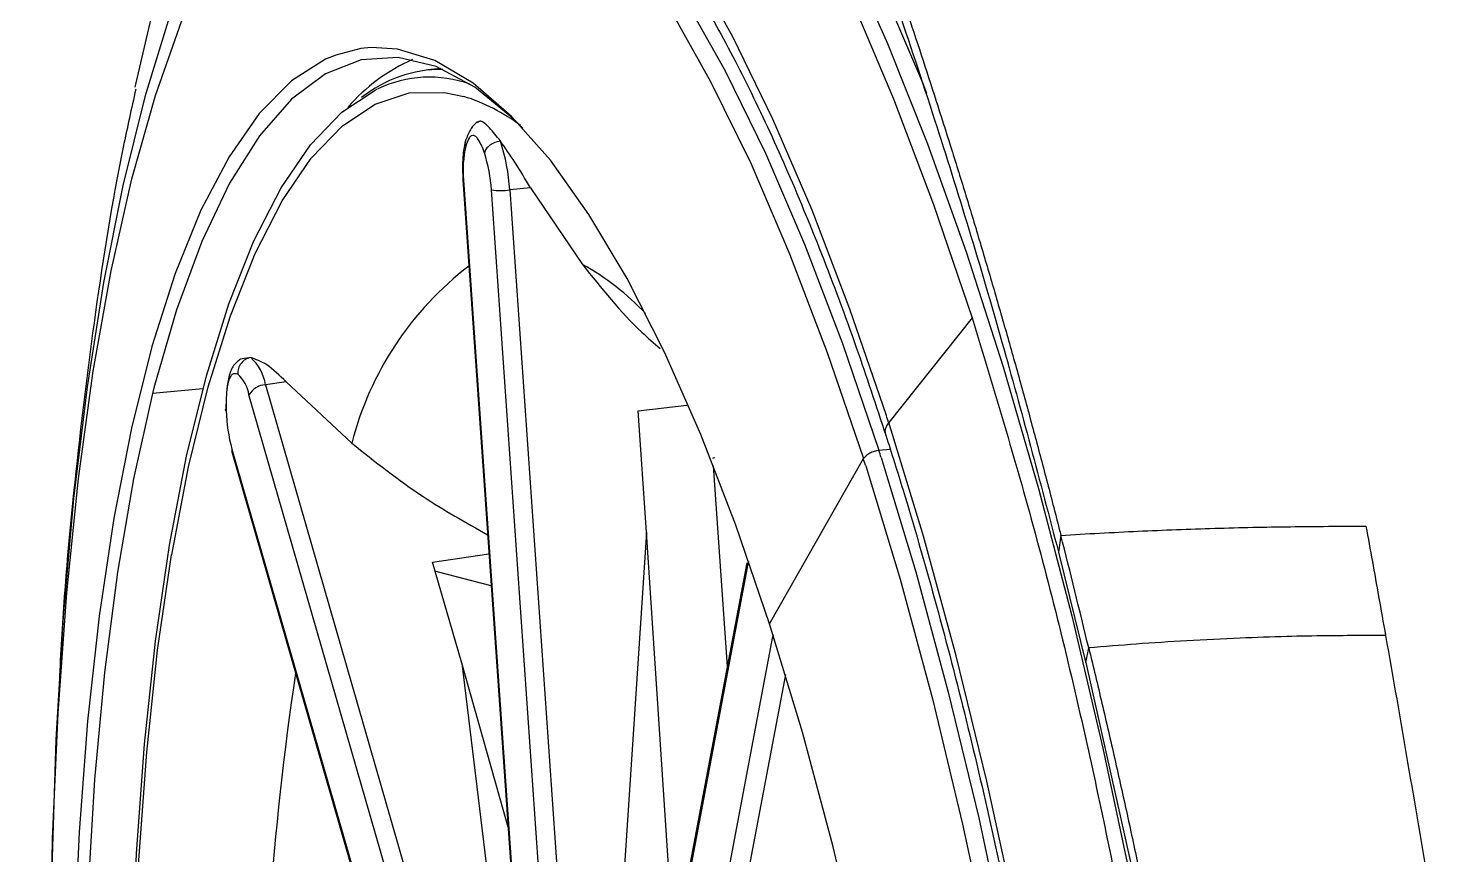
# Model space of a CAD drawing. Extents: x 525 to 609, y 649 to 778.
# Drawn here: x 599.673 to 601.471, y 701.068 to 702.129 of the extents above; entities that cross this region are included whole.
import ezdxf

# ---------------------------------------------------------------- set-up
doc = ezdxf.new("R2010")
doc.units = 0
doc.header["$MEASUREMENT"] = 0
doc.layers.add('1', color=4, linetype='Continuous')

# ---------------------------------------------------------------- blocks, each defined once
blk = doc.blocks.new('JETSETTER')
at = {"layer": '1', "color": 3, "linetype": 'Continuous', "lineweight": 25}
for p, q in [((74.683, 32.9289), (74.7062, 33.0297)), ((75.0753, 32.9525), (75.0585, 32.9508)), ((75.1036, 32.81), (75.1869, 31.615)), ((75.1044, 32.8094), (75.1877, 31.6144)), ((75.2234, 31.6021), (75.1401, 32.7971)), ((75.1903, 32.7996), (75.1636, 32.797)), ((75.1636, 32.797), (75.2469, 31.602)), ((75.1903, 32.7996), (75.2571, 32.7012)), ((75.7571, 32.6327), (75.6501, 32.4986)), ((74.8311, 32.5819), (74.818, 32.5798)), ((74.8767, 32.5507), (74.8501, 32.5471)), ((74.8767, 32.5507), (74.9608, 32.4721)), ((74.7698, 32.5418), (74.7051, 32.5359)), ((75.1151, 31.5419), (74.8289, 32.5342)), ((74.8501, 32.5471), (75.1363, 31.5548)), ((75.3285, 32.5138), (75.3909, 32.5209)), ((75.3393, 32.3579), (75.3285, 32.5138)), ((74.807, 32.461), (75.0931, 31.4686)), ((74.8071, 32.4645), (75.0932, 31.4721)), ((75.6375, 32.463), (75.652, 32.4646)), ((75.443, 32.1858), (75.425, 32.4432)), ((75.4972, 32.2406), (75.6176, 32.4523)), ((75.3393, 32.3579), (75.3084, 31.8939)), ((75.3704, 31.8835), (75.3393, 32.3579)), ((75.8711, 32.3539), (75.8682, 32.3325)), ((75.0647, 32.3195), (75.137, 32.3302)), ((75.102, 32.1901), (75.0647, 32.3195)), ((75.4681, 32.3185), (75.3095, 31.48)), ((75.868, 32.3325), (75.9032, 32.1901)), ((75.0721, 32.3069), (75.0681, 32.3078)), ((75.1399, 32.2892), (75.0721, 32.3069)), ((75.4686, 32.3129), (75.31, 31.4744)), ((75.5018, 32.2262), (75.5014, 32.2242)), ((75.3429, 31.3857), (75.5014, 32.2242)), ((75.9032, 32.191), (75.9068, 32.2096)), ((75.102, 32.1901), (75.1472, 31.8179)), ((75.1615, 31.9795), (75.102, 32.1901)), ((75.903, 32.191), (75.9738, 31.876)), ((75.5176, 32.1756), (75.3659, 31.3736))]:
    blk.add_line(p, q, dxfattribs=at)
at = {"layer": '1', "color": 3, "linetype": 'Continuous', "lineweight": 25, "flags": 128}
for points in [[(75.5958, 33.1031), (75.6486, 32.9848), (75.7, 32.856), (75.7496, 32.7175), (75.7971, 32.5699), (75.8424, 32.414), (75.8851, 32.2508), (75.925, 32.081), (75.962, 31.9055), (75.9958, 31.7254), (76.0262, 31.5415), (76.0531, 31.3548), (76.0764, 31.1664), (76.0959, 30.9772), (76.1114, 30.7882)], [(75.1926, 33.6144), (75.2424, 33.5948), (75.2993, 33.5593), (75.3567, 33.5096), (75.4142, 33.446), (75.4716, 33.3688), (75.5285, 33.2786), (75.5847, 33.1757), (75.6397, 33.0609), (75.6933, 32.9346), (75.6988, 32.9209)], [(74.8626, 33.4288), (74.8986, 33.4793), (74.9456, 33.5296), (74.995, 33.5659), (75.0463, 33.5881), (75.0993, 33.5958), (75.1538, 33.5892), (75.2093, 33.5682), (75.2657, 33.533), (75.3226, 33.4837), (75.3796, 33.4206), (75.4365, 33.3442), (75.4929, 33.2548), (75.5485, 33.1528), (75.603, 33.039), (75.6562, 32.9139), (75.7076, 32.7782), (75.7571, 32.6327)], [(75.6472, 32.5076), (75.6004, 32.644), (75.5518, 32.771), (75.5015, 32.8877), (75.4499, 32.9934), (75.3973, 33.0876), (75.3441, 33.1696), (75.2904, 33.239), (75.2366, 33.2954), (75.1831, 33.3384), (75.1302, 33.3679), (75.0781, 33.3836), (75.0271, 33.3854), (74.9777, 33.3733), (74.93, 33.3475), (74.8843, 33.308), (74.8409, 33.255), (74.8001, 33.189), (74.7794, 33.1484)], [(75.1906, 33.2765), (75.2268, 33.2473), (75.2805, 33.1925), (75.3342, 33.1243), (75.3876, 33.0432), (75.4403, 32.9496), (75.4919, 32.844), (75.5422, 32.7273), (75.5908, 32.6), (75.6375, 32.463)], [(74.5779, 31.5389), (74.5756, 31.6258), (74.5742, 31.7976), (74.5769, 31.9647), (74.5839, 32.1259), (74.5949, 32.2803), (74.61, 32.4268), (74.6291, 32.5647), (74.6521, 32.693), (74.6787, 32.811), (74.7089, 32.918), (74.7425, 33.0132), (74.7792, 33.0961), (74.8189, 33.1662), (74.8612, 33.2231), (74.8919, 33.2545)], [(75.2233, 33.219), (75.2628, 33.1775), (75.3162, 33.1097), (75.3692, 33.0291), (75.4215, 32.936), (75.4729, 32.8311), (75.5229, 32.7151), (75.5712, 32.5886), (75.6176, 32.4523)], [(74.7271, 33.0192), (74.6953, 32.9165), (74.6669, 32.8026), (74.6421, 32.6783), (74.621, 32.5442), (74.6037, 32.4012), (74.5904, 32.25), (74.5811, 32.0917), (74.5759, 31.927), (74.5748, 31.757), (74.5778, 31.5826), (74.5849, 31.4049), (74.5961, 31.225), (74.6112, 31.0438), (74.6302, 30.8624), (74.653, 30.6819), (74.6795, 30.5034), (74.7095, 30.3278), (74.7428, 30.1563), (74.7792, 29.9898), (74.8185, 29.8292), (74.8606, 29.6756), (74.905, 29.5299)], [(74.9402, 32.97), (74.9271, 32.9645), (74.8836, 32.9367), (74.8422, 32.8949), (74.8034, 32.8396), (74.7673, 32.771), (74.7342, 32.6897), (74.7044, 32.5963), (74.6781, 32.4914), (74.6554, 32.3758), (74.6366, 32.2503), (74.6217, 32.1158), (74.6109, 31.9733), (74.6043, 31.8239), (74.6018, 31.6685), (74.6036, 31.5084), (74.6096, 31.3446), (74.6197, 31.1784), (74.634, 31.0109), (74.6522, 30.8434)], [(75.1806, 32.8763), (75.169, 32.8877), (75.1187, 32.9287), (75.0691, 32.9551), (75.0203, 32.9668), (74.973, 32.9638), (74.9273, 32.9459), (74.8836, 32.9134), (74.8424, 32.8664), (74.8038, 32.8055), (74.7682, 32.7309), (74.7359, 32.6433), (74.707, 32.5433)], [(74.9858, 32.9795), (74.9725, 32.9782), (74.9402, 32.97)], [(75.4972, 32.2406), (75.454, 32.3668), (75.4089, 32.4832), (75.3622, 32.5889), (75.3142, 32.6832), (75.2653, 32.7654), (75.2158, 32.835), (75.1661, 32.8913), (75.1166, 32.9341), (75.0676, 32.9629), (75.0194, 32.9777), (74.9858, 32.9795)], [(74.7273, 30.8399), (74.7092, 31.0036), (74.6949, 31.1673), (74.6847, 31.3299), (74.6785, 31.4902), (74.6764, 31.6471), (74.6785, 31.7994), (74.6846, 31.946), (74.6948, 32.0859), (74.709, 32.218), (74.7271, 32.3414), (74.7489, 32.4553), (74.7744, 32.5587), (74.8032, 32.651), (74.8353, 32.7315), (74.8703, 32.7996), (74.9081, 32.8548), (74.9483, 32.8967), (74.9907, 32.925), (74.9941, 32.9267)], [(74.7297, 32.3291), (74.7513, 32.4417), (74.7765, 32.5442), (74.805, 32.6356), (74.8368, 32.7153), (74.8715, 32.7828), (74.9089, 32.8375), (74.9488, 32.879), (74.9908, 32.9071), (75.0346, 32.9215), (75.08, 32.9221), (75.1046, 32.9168)], [(75.1044, 32.8094), (75.1037, 32.8098), (75.1036, 32.81)], [(74.7051, 32.5359), (74.6808, 32.4265), (74.6602, 32.3069), (74.6435, 32.178), (74.6307, 32.0407), (74.6221, 31.8959), (74.6175, 31.7448), (74.6171, 31.5883), (74.6209, 31.4277), (74.6288, 31.264), (74.6409, 31.0985), (74.6569, 30.9323), (74.6768, 30.7666)], [(75.9591, 30.8035), (75.9439, 30.9847), (75.9249, 31.1661), (75.9021, 31.3466), (75.8756, 31.5251), (75.8456, 31.7007), (75.8123, 31.8722), (75.7759, 32.0387), (75.7366, 32.1993), (75.6946, 32.3529), (75.6501, 32.4986)], [(74.8071, 32.4645), (74.8067, 32.4624), (74.807, 32.461)], [(75.4243, 32.4529), (75.4252, 32.4532), (75.4267, 32.4538)], [(75.6206, 32.4432), (75.6646, 32.2976), (75.7061, 32.1441), (75.7449, 31.9836), (75.7807, 31.8172), (75.8132, 31.6458), (75.8423, 31.4705), (75.8678, 31.2924), (75.8896, 31.1126), (75.9074, 30.9321), (75.9213, 30.7522)], [(75.6405, 32.4538), (75.6848, 32.3073), (75.7266, 32.1528), (75.7656, 31.9914), (75.8015, 31.824), (75.8343, 31.6515), (75.8636, 31.4752), (75.8892, 31.296), (75.9111, 31.1151), (75.9291, 30.9336), (75.943, 30.7525)], [(74.9093, 29.9337), (74.8718, 30.0716), (74.8371, 30.2163), (74.8053, 30.3667), (74.7767, 30.5217), (74.7515, 30.6803), (74.7298, 30.8412), (74.7118, 31.0034), (74.6977, 31.1656), (74.6876, 31.3267), (74.6814, 31.4856), (74.6794, 31.641), (74.6814, 31.7919), (74.6875, 31.9371), (74.6976, 32.0757), (74.7117, 32.2066), (74.7296, 32.3289), (74.7297, 32.3291)], [(75.4686, 32.3129), (75.4695, 32.3171), (75.4705, 32.3204)], [(75.6833, 29.4641), (75.7084, 29.5777), (75.7296, 29.7021), (75.7467, 29.8365), (75.7595, 29.9797), (75.7679, 30.1308), (75.7719, 30.2885), (75.7715, 30.4516), (75.7666, 30.619), (75.7573, 30.7893), (75.7436, 30.9612), (75.7258, 31.1334), (75.7038, 31.3047), (75.6779, 31.4737), (75.6482, 31.6392), (75.6151, 31.7998), (75.5787, 31.9543), (75.5393, 32.1016), (75.4972, 32.2406)], [(75.5037, 32.2203), (75.5028, 32.2216), (75.5014, 32.2242)]]:
    blk.add_lwpolyline(points, dxfattribs=at)
at = {"layer": '1', "color": 3, "linetype": 'Continuous', "lineweight": 25}
for centre, radius, start, end in [((75.1335, 32.7489), 0.2351, 113.7268, 139.0996), ((75.0767, 32.7865), 0.1651, 89.6843, 128.6798), ((75.0607, 32.7858), 0.1558, 70.5549, 115.2893), ((75.0305, 32.6817), 0.2466, 53.4023, 72.502), ((74.9131, 32.782), 0.2509, 3.4221, 18.0177), ((75.2424, 32.8229), 0.1386, 167.4545, 185.5655), ((74.9497, 32.7857), 0.1907, 3.4229, 18.0142), ((75.1521, 32.8794), 0.0832, 261.7485, 277.952), ((75.3637, 32.3688), 0.4159, 127.3633, 165.6107), ((75.0951, 32.4097), 0.3336, 43.2935, 60.9393), ((74.7916, 32.5377), 0.0593, 9.1652, 48.2442), ((74.7844, 32.527), 0.0451, 9.1637, 48.2505), ((77.1757, 31.9149), 2.5474, 165.7187, 165.8909), ((74.8514, 32.521), 0.0261, 92.8239, 149.6618), ((75.0071, 32.5195), 0.2075, 181.5965, 195.3786), ((67.7304, 29.9425), 8.3219, 17.88759, 17.95228), ((71.4677, 31.1193), 4.381, 17.7349, 17.8611), ((70.4057, 30.7741), 5.4754, 17.7475, 17.8482), ((75.4783, 32.3166), 0.0104, 169.571, 201.1525), ((78.6431, 31.6116), 3.7967, 171.4305, 180.7121)]:
    blk.add_arc(centre, radius, start, end, dxfattribs=at)
for points, knots in [([(74.0702, 32.0247), (74.0701, 32.0366), (74.0701, 32.0603), (74.0701, 32.0956), (74.0702, 32.1308), (74.0705, 32.1658), (74.0708, 32.2007), (74.0712, 32.2354), (74.0717, 32.27), (74.0722, 32.3044), (74.0729, 32.3387), (74.0737, 32.3728), (74.0745, 32.4067), (74.0755, 32.4405), (74.0765, 32.4741), (74.0776, 32.5076), (74.0799, 32.5713), (74.0839, 32.6644), (74.0904, 32.7851), (74.0981, 32.9033), (74.1099, 33.0573), (74.1274, 33.2421), (74.1529, 33.4502), (74.1828, 33.6437), (74.212, 33.7966), (74.2387, 33.9151), (74.2612, 34.0042), (74.285, 34.0874), (74.3269, 34.2161), (74.38, 34.3406), (74.4462, 34.4486), (74.5033, 34.5155), (74.5639, 34.5615), (74.6282, 34.586), (74.696, 34.5895), (74.7668, 34.5719), (74.8407, 34.5327), (74.9175, 34.472), (74.9968, 34.3905), (75.0781, 34.289), (75.1609, 34.168), (75.2447, 34.0276), (75.315, 33.8956), (75.3712, 33.7814), (75.4271, 33.662), (75.4963, 33.5032), (75.564, 33.3321), (75.6169, 33.1886), (75.656, 33.0777), (75.6944, 32.9634), (75.7257, 32.8656), (75.7504, 32.7859), (75.7685, 32.7257), (75.7864, 32.665), (75.804, 32.6038), (75.8213, 32.5421), (75.8382, 32.4799), (75.8549, 32.4172), (75.8657, 32.375), (75.8711, 32.3539)], [0, 0, 0, 0, 0.004209, 0.008412, 0.012611, 0.016806, 0.020996, 0.025184, 0.029368, 0.03355, 0.037729, 0.041908, 0.046085, 0.050261, 0.054438, 0.058614, 0.062791, 0.078417, 0.094039, 0.109679, 0.125361, 0.156673, 0.187807, 0.218949, 0.250283, 0.268185, 0.286054, 0.303917, 0.321693, 0.375236, 0.406582, 0.437813, 0.468939, 0.500244, 0.531569, 0.562853, 0.593989, 0.625249, 0.656562, 0.687856, 0.719034, 0.750207, 0.781491, 0.797145, 0.812796, 0.843996, 0.875111, 0.890673, 0.906263, 0.921902, 0.937613, 0.945458, 0.953284, 0.961094, 0.968891, 0.976677, 0.984456, 0.992229, 1, 1, 1, 1]), ([(74.2725, 31.9744), (74.2732, 32.0881), (74.2745, 32.3114), (74.2872, 32.6235), (74.3049, 32.8902), (74.3263, 33.1189), (74.3498, 33.3151), (74.3775, 33.4988), (74.4041, 33.6416), (74.4281, 33.7516), (74.4486, 33.8352), (74.4706, 33.9149), (74.4937, 33.9882), (74.5177, 34.0556), (74.5434, 34.1185), (74.5714, 34.1777), (74.6052, 34.2381), (74.6393, 34.2868), (74.6765, 34.3284), (74.7118, 34.3586), (74.7505, 34.3812), (74.7975, 34.3975), (74.8505, 34.4024), (74.893, 34.3896), (74.9122, 34.3839)], [0, 0, 0, 0, 0.077225, 0.151788, 0.223719, 0.278685, 0.335153, 0.390823, 0.446756, 0.476874, 0.50841, 0.541367, 0.573156, 0.603861, 0.636109, 0.669904, 0.704716, 0.752356, 0.781642, 0.821308, 0.858466, 0.893107, 0.95186, 1, 1, 1, 1]), ([(74.9118, 34.3838), (74.9176, 34.3814), (74.9281, 34.3769), (74.9454, 34.3658), (74.962, 34.3534), (74.9767, 34.3414), (74.9921, 34.3277), (75.007, 34.3136), (75.024, 34.2964), (75.0436, 34.2753), (75.0658, 34.2497), (75.1068, 34.1991), (75.1665, 34.1161), (75.2453, 33.9886), (75.3266, 33.8396), (75.4135, 33.6616), (75.5091, 33.4423), (75.6097, 33.1827), (75.7069, 32.8988), (75.7939, 32.6142), (75.8442, 32.4232), (75.868, 32.3327)], [0, 0, 0, 0, 0.042686, 0.078434, 0.107146, 0.133583, 0.150594, 0.16848, 0.188395, 0.210346, 0.234338, 0.260215, 0.339032, 0.412765, 0.482939, 0.559736, 0.645019, 0.738834, 0.834413, 0.921523, 1, 1, 1, 1]), ([(75.0681, 33.3368), (75.0795, 33.3375), (75.1032, 33.339), (75.1428, 33.3281), (75.1865, 33.3063), (75.2328, 33.2717), (75.2798, 33.2258), (75.3274, 33.1684), (75.3753, 33.0995), (75.4233, 33.0195), (75.471, 32.9287), (75.518, 32.8275), (75.564, 32.7163), (75.607, 32.6014), (75.6338, 32.5204), (75.6463, 32.4825)], [0, 0, 0, 0, 0.071947, 0.149182, 0.231138, 0.309739, 0.387076, 0.464211, 0.541443, 0.618936, 0.696703, 0.77471, 0.852913, 0.931271, 1, 1, 1, 1]), ([(74.6836, 32.9261), (74.6781, 32.9014), (74.6571, 32.8073), (74.6306, 32.6399), (74.6044, 32.4251), (74.5898, 32.2627), (74.5857, 32.172), (74.5849, 32.1544)], [0, 0, 0, 0, 0.0995, 0.378871, 0.661855, 0.934397, 1, 1, 1, 1]), ([(75.1221, 32.8845), (75.1194, 32.882), (75.1153, 32.8782), (75.1106, 32.8697), (75.1086, 32.8646), (75.1076, 32.862)], [0, 0, 0, 0, 0.51629, 0.762401, 1, 1, 1, 1]), ([(75.1517, 32.8596), (75.1469, 32.8657), (75.1372, 32.878), (75.1265, 32.8868), (75.1236, 32.8842), (75.1224, 32.8831)], [0, 0, 0, 0, 0.364271, 0.740305, 1, 1, 1, 1]), ([(75.1069, 32.8603), (75.106, 32.8563), (75.1035, 32.8454), (75.1027, 32.8278), (75.1034, 32.8143), (75.1036, 32.81)], [0, 0, 0, 0, 0.281767, 0.773331, 1, 1, 1, 1]), ([(75.1071, 32.853), (75.1066, 32.855), (75.106, 32.8582), (75.1074, 32.8609), (75.1079, 32.8619)], [0, 0, 0, 0, 0.643688, 1, 1, 1, 1]), ([(75.1311, 32.8447), (75.1288, 32.8505), (75.1255, 32.859), (75.1208, 32.8651), (75.1176, 32.8671), (75.1146, 32.8669), (75.1107, 32.8636), (75.1086, 32.8573), (75.1071, 32.853)], [0, 0, 0, 0, 0.27145, 0.389528, 0.509239, 0.625997, 0.74167, 1, 1, 1, 1]), ([(75.1517, 32.8596), (75.1493, 32.8591), (75.1444, 32.8581), (75.1379, 32.8544), (75.133, 32.8497), (75.1317, 32.8463), (75.1311, 32.8447)], [0, 0, 0, 0, 0.249999, 0.499994, 0.750012, 1, 1, 1, 1]), ([(75.1903, 32.7996), (75.1836, 32.8109), (75.1708, 32.8323), (75.1579, 32.8508), (75.1517, 32.8596)], [0, 0, 0, 0, 0.5227161, 1, 1, 1, 1]), ([(75.2571, 32.7012), (75.2812, 32.671), (75.3118, 32.6324), (75.3488, 32.6005), (75.3567, 32.5937)], [0, 0, 0, 0, 0.785868, 1, 1, 1, 1]), ([(75.7571, 32.6327), (75.7846, 32.5424), (75.8397, 32.3619), (75.9122, 32.0609), (75.9756, 31.744), (76.0282, 31.4143), (76.0692, 31.078), (76.0981, 30.7407), (76.1141, 30.4083), (76.1172, 30.0863), (76.1072, 29.7802), (76.0841, 29.4961), (76.0492, 29.2355), (76.0161, 29.0884), (75.9995, 29.0148)], [0, 0, 0, 0, 0.0833332, 0.1666666, 0.25, 0.3333333, 0.4166666, 0.5, 0.5833333, 0.6666666, 0.75, 0.8333334, 0.9166667, 1, 1, 1, 1]), ([(74.8182, 32.5801), (74.8145, 32.5773), (74.8074, 32.5717), (74.8022, 32.5556), (74.7998, 32.5367), (74.7994, 32.5228), (74.7992, 32.5161)], [0, 0, 0, 0, 0.269466, 0.527016, 0.771983, 1, 1, 1, 1]), ([(74.8311, 32.5819), (74.8287, 32.5813), (74.8241, 32.58), (74.8185, 32.5748), (74.8148, 32.5681), (74.8145, 32.5631), (74.8144, 32.5607)], [0, 0, 0, 0, 0.250006, 0.500009, 0.750012, 1, 1, 1, 1]), ([(74.8767, 32.5507), (74.8682, 32.559), (74.8519, 32.5747), (74.8378, 32.5796), (74.8311, 32.5819)], [0, 0, 0, 0, 0.522723, 1, 1, 1, 1]), ([(74.8144, 32.5607), (74.812, 32.5612), (74.8085, 32.5621), (74.8047, 32.5573), (74.8026, 32.5518), (74.8009, 32.5447), (74.7995, 32.5326), (74.7996, 32.5214), (74.7997, 32.5137)], [0, 0, 0, 0, 0.271452, 0.389536, 0.509235, 0.625999, 0.741667, 1, 1, 1, 1]), ([(74.7997, 32.5137), (74.7991, 32.5143), (74.7983, 32.5151), (74.7993, 32.5159), (74.7995, 32.5161)], [0, 0, 0, 0, 0.764544, 1, 1, 1, 1]), ([(75.6465, 32.4825), (75.6461, 32.484), (75.6453, 32.4872), (75.6465, 32.4928), (75.6489, 32.4967), (75.6501, 32.4986)], [0, 0, 0, 0, 0.2958501, 0.6479248, 1, 1, 1, 1]), ([(75.6463, 32.4825), (75.6538, 32.4592), (75.6752, 32.3914), (75.7093, 32.2735), (75.7476, 32.1272), (75.7834, 31.9748), (75.8167, 31.8173), (75.8471, 31.6554), (75.8746, 31.4902), (75.8989, 31.3224), (75.92, 31.1529), (75.9377, 30.9827), (75.952, 30.8127), (75.9627, 30.6437), (75.9698, 30.4768), (75.9733, 30.3127), (75.9731, 30.1523), (75.9693, 29.9966), (75.9619, 29.8464), (75.9509, 29.7025), (75.9364, 29.5656), (75.9186, 29.4365), (75.8974, 29.3161), (75.8732, 29.2048), (75.8461, 29.1034), (75.8162, 29.0125), (75.784, 28.9326), (75.7498, 28.8641), (75.714, 28.8074), (75.6772, 28.7628), (75.6399, 28.7297), (75.6024, 28.709), (75.5758, 28.6991), (75.5606, 28.6993), (75.5584, 28.6993)], [0, 0, 0, 0, 0.017193, 0.049823, 0.082477, 0.115153, 0.147846, 0.180552, 0.213267, 0.245989, 0.278716, 0.311445, 0.344174, 0.376901, 0.409624, 0.44234, 0.475048, 0.507743, 0.540423, 0.573083, 0.605718, 0.63832, 0.670882, 0.703392, 0.735835, 0.768194, 0.800449, 0.832583, 0.864595, 0.896537, 0.928521, 0.960887, 0.994376, 1, 1, 1, 1]), ([(74.9608, 32.4721), (74.9906, 32.4485), (75.0451, 32.4053), (75.1072, 32.3704), (75.1353, 32.3547)], [0, 0, 0, 0, 0.546916, 1, 1, 1, 1]), ([(75.6375, 32.463), (75.6355, 32.4626), (75.6315, 32.4619), (75.6257, 32.4594), (75.6208, 32.4562), (75.6187, 32.4536), (75.6176, 32.4523)], [0, 0, 0, 0, 0.249959, 0.500002, 0.749968, 1, 1, 1, 1]), ([(75.8711, 32.3539), (75.8877, 32.3549), (75.9208, 32.3569), (75.9703, 32.3593), (76.0195, 32.3614), (76.0685, 32.363), (76.1173, 32.3643), (76.1659, 32.3651), (76.2144, 32.3656), (76.2466, 32.3655), (76.2627, 32.3655)], [0, 0, 0, 0, 0.125952, 0.251629, 0.377033, 0.502166, 0.627028, 0.75162, 0.875944, 1, 1, 1, 1]), ([(76.2878, 32.2253), (76.2767, 32.2253), (76.2516, 32.2254), (76.2094, 32.2251), (76.1583, 32.2242), (76.0984, 32.2221), (76.0339, 32.2189), (75.9692, 32.2147), (75.9272, 32.2112), (75.9068, 32.2095)], [0, 0, 0, 0, 0.087581, 0.198605, 0.333067, 0.490962, 0.670786, 0.840466, 1, 1, 1, 1]), ([(75.9068, 32.2096), (75.9097, 32.1977), (75.9154, 32.1741), (75.9238, 32.1386), (75.9321, 32.103), (75.9402, 32.0674), (75.9482, 32.0318), (75.9561, 31.9962), (75.9639, 31.9605), (75.9715, 31.9248), (75.9765, 31.901), (75.979, 31.8891)], [0, 0, 0, 0, 0.112276, 0.224228, 0.335871, 0.447219, 0.558285, 0.669083, 0.779626, 0.889927, 1, 1, 1, 1])]:
    blk.add_open_spline(points, degree=3, knots=knots, dxfattribs=at)
for points in [[(75.9068, 32.2096), (75.8949, 32.259), (75.8833, 32.3063), (75.8711, 32.3539)], [(76.2627, 32.3655), (76.2682, 32.3354), (76.2736, 32.3054), (76.279, 32.2753)], [(76.279, 32.2753), (76.282, 32.2586), (76.2849, 32.2419), (76.2879, 32.2253)], [(76.2879, 32.2253), (76.307, 32.117), (76.3256, 32.0086), (76.3436, 31.9002)]]:
    blk.add_open_spline(points, degree=3, dxfattribs=at)

msp = doc.modelspace()

# ---------------------------------------------------------------- block references
at = {"layer": '1'}
msp.add_blockref('JETSETTER', (525.1273, 669.1243), dxfattribs=at)

doc.saveas('drawing.dxf')
